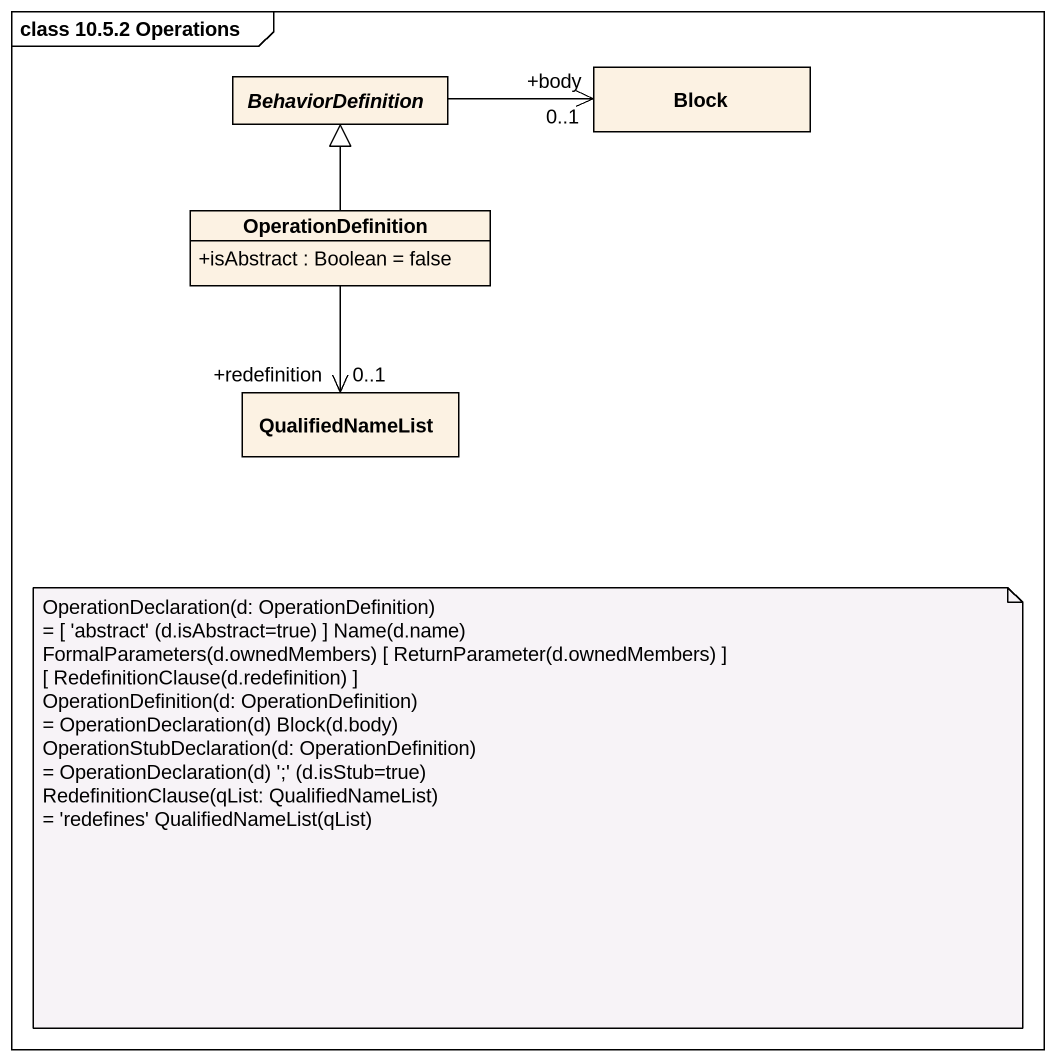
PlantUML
@startuml
mainframe class 10.5.2 Operations
hide circle
hide empty members
skinparam classAttributeIconSize 0
class Block
abstract class BehaviorDefinition
class OperationDefinition {
  +isAbstract : Boolean = false
}
class QualifiedNameList
BehaviorDefinition -right-> "+body\n0..1" Block
OperationDefinition -up-|> BehaviorDefinition
OperationDefinition --> "+redefinition\n0..1" QualifiedNameList
note as N1
  OperationDeclaration(d: OperationDefinition)
  ~= [ 'abstract' (d.isAbstract=true) ] Name(d.name)
  FormalParameters(d.ownedMembers) [ ReturnParameter(d.ownedMembers) ]
  [ RedefinitionClause(d.redefinition) ]
  OperationDefinition(d: OperationDefinition)
  ~= OperationDeclaration(d) Block(d.body)
  OperationStubDeclaration(d: OperationDefinition)
  ~= OperationDeclaration(d) ';' (d.isStub=true)
  RedefinitionClause(qList: QualifiedNameList)
  ~= 'redefines' QualifiedNameList(qList)
end note
@enduml
